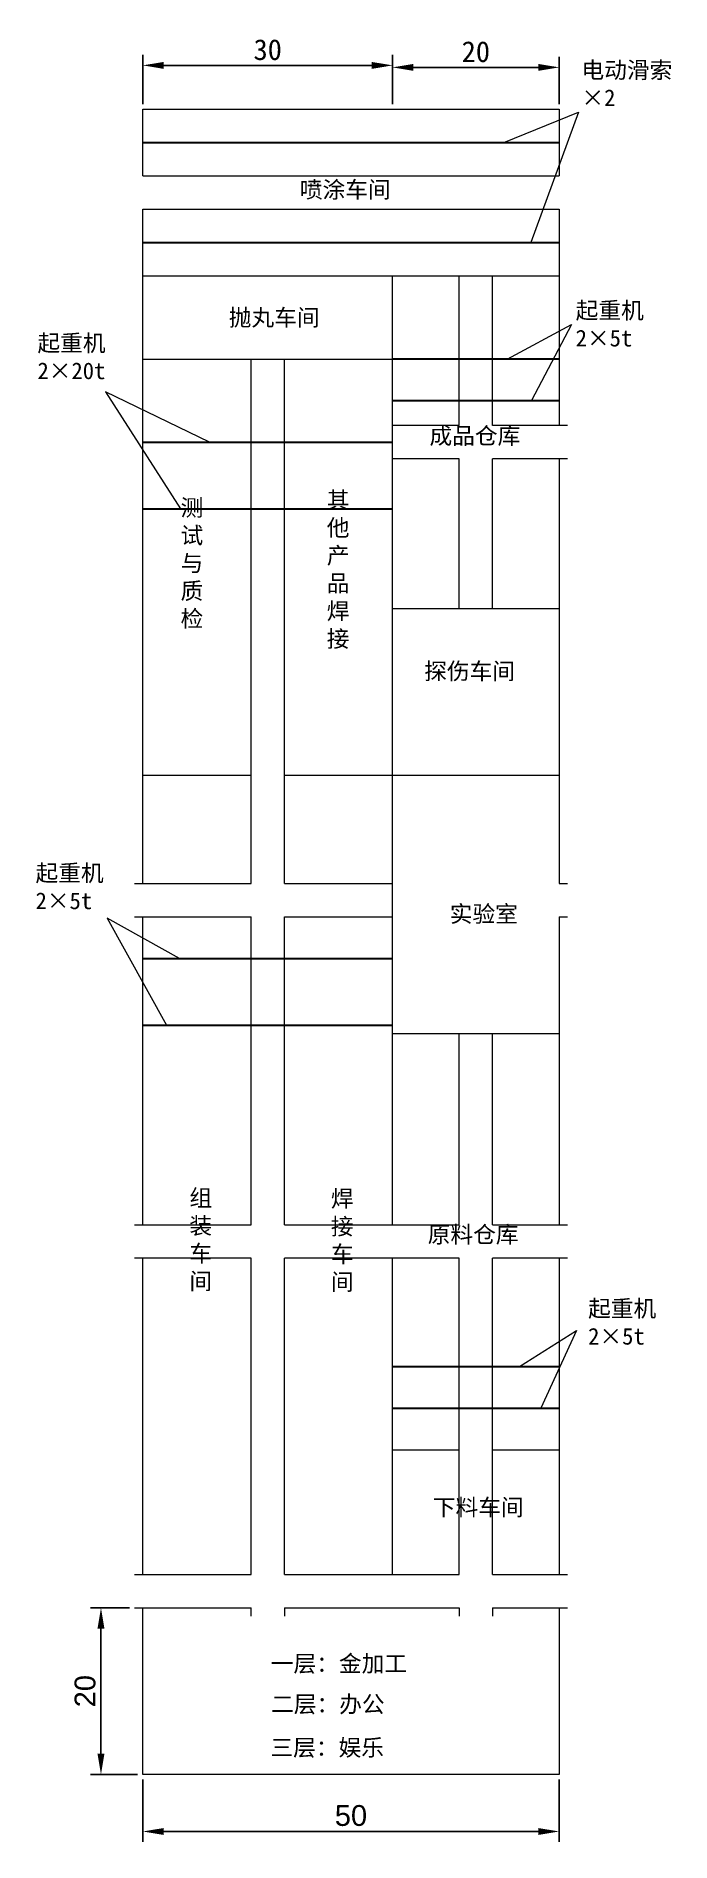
# Model space of a CAD drawing. Header units: millimetres. Extents: x -13 to 63, y -8 to 209.
import ezdxf

# ---------------------------------------------------------------- set-up
doc = ezdxf.new("R2010")
doc.units = ezdxf.units.MM
doc.styles.get("Standard").update_dxf_attribs({"font": 'arial.ttf'})
doc.dimstyles.new('ISO-25', dxfattribs={"dimtxt": 2.5, "dimasz": 2.5, "dimexe": 1.25, "dimexo": 0.625, "dimtad": 1, "dimtxsty": 'Standard', "dimcen": 2.5, "dimadec": 0, "dimazin": 0, "dimtfac": 1, "dimtmove": 0, "dimatfit": 3, "dimfxl": 1, "dimarcsym": 0})

# ---------------------------------------------------------------- blocks, each defined once
blk = doc.blocks.new('*D1')
at = {"color": 0, "lineweight": -2, "transparency": 16777216}
for p, q in [((0, -0.62), (0, -8.1)), ((50, -0.62), (50, -8.1)), ((2.5, -6.85), (47.5, -6.85))]:
    blk.add_line(p, q, dxfattribs=at)
at = {"color": 0, "transparency": 16777216}
for points in [[(2.5, -6.44), (2.5, -7.27), (0, -6.85)], [(47.5, -6.44), (47.5, -7.27), (50, -6.85)]]:
    blk.add_solid(points, dxfattribs=at)
at = {"layer": 'Defpoints', "color": 0, "transparency": 16777216}
for p in [(0, 0), (50, 0), (50, -6.85)]:
    blk.add_point(p, dxfattribs=at)
at = {"color": 0, "lineweight": 13, "transparency": 16777216, "insert": (25, -4.95), "char_height": 2.5, "attachment_point": 5}
blk.add_mtext('50', dxfattribs=at)
blk = doc.blocks.new('*D4')
at = {"color": 0, "lineweight": -2, "transparency": 16777216}
for p, q in [((-1.62, 20), (-6.28, 20)), ((-5.03, 17.5), (-5.03, 2.5)), ((-0.63, 0), (-6.28, 0))]:
    blk.add_line(p, q, dxfattribs=at)
at = {"color": 0, "transparency": 16777216}
for points in [[(-5.45, 17.5), (-4.61, 17.5), (-5.03, 20)], [(-5.45, 2.5), (-4.61, 2.5), (-5.03, 0)]]:
    blk.add_solid(points, dxfattribs=at)
at = {"layer": 'Defpoints', "color": 0, "transparency": 16777216}
for p in [(-1, 20), (0, 0), (-5.03, 0)]:
    blk.add_point(p, dxfattribs=at)
at = {"color": 0, "lineweight": 13, "transparency": 16777216, "insert": (-6.93, 10), "char_height": 2.5, "attachment_point": 5, "rotation": 90}
blk.add_mtext('20', dxfattribs=at)
blk = doc.blocks.new('*D8')
at = {"color": 0, "lineweight": -2, "transparency": 16777216}
for p, q in [((0, 200.62), (0, 206.52)), ((30, 200.62), (30, 206.52)), ((2.5, 205.27), (27.5, 205.27))]:
    blk.add_line(p, q, dxfattribs=at)
at = {"color": 0, "transparency": 16777216}
for points in [[(2.5, 205.68), (2.5, 204.85), (0, 205.27)], [(27.5, 205.68), (27.5, 204.85), (30, 205.27)]]:
    blk.add_solid(points, dxfattribs=at)
at = {"layer": 'Defpoints', "color": 0, "transparency": 16777216}
for p in [(30, 205.27), (0, 200), (30, 200)]:
    blk.add_point(p, dxfattribs=at)
at = {"color": 0, "lineweight": 13, "transparency": 16777216, "insert": (15, 207.14), "char_height": 2.5, "attachment_point": 5}
blk.add_mtext('{\\fSimSun|b0|i0|c134|p2;30}', dxfattribs=at)
blk = doc.blocks.new('*D9')
at = {"color": 0, "lineweight": -2, "transparency": 16777216}
for p, q in [((30, 200.62), (30, 206.28)), ((50, 200.62), (50, 206.28)), ((32.5, 205.03), (47.5, 205.03))]:
    blk.add_line(p, q, dxfattribs=at)
at = {"color": 0, "transparency": 16777216}
for points in [[(32.5, 205.44), (32.5, 204.61), (30, 205.03)], [(47.5, 205.44), (47.5, 204.61), (50, 205.03)]]:
    blk.add_solid(points, dxfattribs=at)
at = {"layer": 'Defpoints', "color": 0, "transparency": 16777216}
for p in [(50, 205.03), (30, 200), (50, 200)]:
    blk.add_point(p, dxfattribs=at)
at = {"color": 0, "lineweight": 13, "transparency": 16777216, "insert": (40, 206.9), "char_height": 2.5, "attachment_point": 5}
blk.add_mtext('{\\fSimSun|b0|i0|c134|p2;20}', dxfattribs=at)

msp = doc.modelspace()

# ---------------------------------------------------------------- linework, layer by layer
at = {"lineweight": 13}
for p, q in [((0, 200), (50, 200)), ((0, 192), (0, 200)), ((43.345, 196), (52.329, 199.651)), ((52.329, 199.651), (46.612, 184)), ((50, 200), (50, 192)), ((0, 192), (50, 192)), ((0, 107), (0, 188)), ((0, 188), (50, 188)), ((50, 188), (50, 182)), ((50, 182), (50, 182)), ((50, 182), (50, 162)), ((0, 180), (50, 180)), ((30, 66), (30, 180)), ((38, 162), (38, 180)), ((42, 162), (42, 180)), ((43.749, 170), (51.474, 174.145)), ((51.474, 174.145), (46.692, 165)), ((0, 170), (30, 170)), ((13, 107), (13, 170)), ((17, 107), (17, 170)), ((8, 160), (-4.5, 166.055)), ((-4.5, 166.055), (4.53, 152)), ((38, 162), (30, 162)), ((51, 162), (42, 162)), ((38, 158), (30, 158)), ((38, 140), (38, 158)), ((42, 140), (42, 158)), ((51, 158), (42, 158)), ((50, 158), (50, 107)), ((50, 140), (30, 140)), ((0, 120), (13, 120)), ((17, 120), (30, 120)), ((30, 120), (50, 120)), ((-1, 107), (13, 107)), ((17, 107), (30, 107)), ((50, 107), (51, 107)), ((4.416, 98), (-4.291, 102.85)), ((-4.291, 102.85), (2.824, 90)), ((-1, 103), (13, 103)), ((0, 66), (0, 103)), ((13, 66), (13, 103)), ((17, 103), (30, 103)), ((17, 66), (17, 103)), ((50, 103), (50, 66)), ((50, 103), (51, 103)), ((30, 89), (50, 89)), ((38, 66), (38, 89)), ((42, 66), (42, 89)), ((-1, 66), (13, 66)), ((17, 66), (38, 66)), ((42, 66), (51, 66)), ((13, 62), (-1, 62)), ((0, 24), (0, 62)), ((13, 24), (13, 62)), ((17, 24), (17, 62)), ((38, 62), (17, 62)), ((30, 24), (30, 62)), ((38, 24), (38, 62)), ((42, 24), (42, 62)), ((51, 62), (42, 62)), ((50, 62), (50, 24)), ((45.242, 49), (52.108, 53.33)), ((52.108, 53.33), (47.8, 44)), ((30, 39), (38, 39)), ((42, 39), (50, 39)), ((-1, 24), (13, 24)), ((17, 24), (38, 24)), ((42, 24), (51, 24)), ((-1, 20), (13, 20)), ((0, 0), (0, 20)), ((13, 19), (13, 20)), ((17, 20), (38, 20)), ((17, 20), (17, 19)), ((38, 20), (38, 19)), ((42, 20), (51, 20)), ((42, 20), (42, 19)), ((50, 20), (50, 0)), ((50, 0), (0, 0))]:
    msp.add_line(p, q, dxfattribs=at)
at = {"lineweight": 30}
for p, q in [((0, 196), (50, 196)), ((0, 184), (50, 184)), ((50, 170), (30, 170)), ((30, 165), (50, 165)), ((0, 160), (30, 160)), ((0, 152), (30, 152)), ((0, 98), (30, 98)), ((0, 90), (30, 90)), ((30, 49), (50, 49)), ((30, 44), (50, 44))]:
    msp.add_line(p, q, dxfattribs=at)

# ---------------------------------------------------------------- texts
at = {"lineweight": 13, "char_height": 2, "attachment_point": 1}
for s, width, heights, insert in [('{\\fKaiTi_GB2312|b0|i0|c134|p49;电动滑索\\P×2}', 12.93858, [9.506], (52.684, 205.713)), ('{\\fKaiTi_GB2312|b0|i0|c134|p49;喷涂车间}', 22.2007, [2.453], (18.853, 191.349)), ('{\\fKaiTi_GB2312|b0|i0|c134|p49;抛丸车间}', 22.2007, [2.453], (10.32, 175.982)), ('{\\fKaiTi_GB2312|b0|i0|c134|p49;起重机\\P2×5t}', 8.99106, [9.642], (51.986, 176.842)), ('{\\fKaiTi_GB2312|b0|i0|c134|p49;起重机\\P2×20t}', 8.99106, [9.642], (-12.661, 172.918)), ('{\\fKaiTi_GB2312|b0|i0|c134|p49;成品仓库}', 22.2007, [2.453], (34.432, 161.787)), ('{\\fKaiTi_GB2312|b0|i0|c134|p49;其他产品焊接}', 3.59014, [0], (22.094, 154.071)), ('{\\fKaiTi_GB2312|b0|i0|c134|p49;测试与质检}', 3.68339, [22.006], (4.53, 153.154)), ('{\\fKaiTi_GB2312|b0|i0|c134|p49;探伤车间}', 22.2007, [2.453], (33.795, 133.514)), ('{\\fKaiTi_GB2312|b0|i0|c134|p49;起重机\\P2×5t}', 8.99106, [9.642], (-12.89, 109.263)), ('{\\fKaiTi_GB2312|b0|i0|c134|p49;实验室}', 22.2007, [2.453], (36.869, 104.355)), ('{\\fKaiTi_GB2312|b0|i0|c134|p49;组装\\P车间}', 3.59014, [0], (5.592, 70.25)), ('{\\fKaiTi_GB2312|b0|i0|c134|p49;焊接车间}', 3.05699, [14.635], (22.588, 70.162)), ('{\\fKaiTi_GB2312|b0|i0|c134|p49;原料仓库}', 22.2007, [2.453], (34.219, 65.854)), ('{\\fKaiTi_GB2312|b0|i0|c134|p49;起重机\\P2×5t}', 8.99106, [9.642], (53.485, 56.959)), ('{\\fKaiTi_GB2312|b0|i0|c134|p49;下料车间}', 22.2007, [2.453], (34.825, 33.083)), ('{\\fKaiTi_GB2312|b0|i0|c134|p49;一层：金加工}', 22.2007, [2.453], (15.371, 14.314)), ('{\\fKaiTi_GB2312|b0|i0|c134|p49;二层：办公}', 22.2007, [2.453], (15.403, 9.441)), ('{\\fKaiTi_GB2312|b0|i0|c134|p49;三层：娱乐}', 22.2007, [2.453], (15.322, 4.231))]:
    msp.add_mtext_dynamic_manual_height_columns(s, width=width, gutter_width=12.5, heights=heights, dxfattribs=dict(at, insert=insert))

# ---------------------------------------------------------------- dimensions: what is measured, and where the dimension line sits
at = {"lineweight": 13}
for base, p1, p2, text, picture, middle in [((30, 205.268), (0, 200), (30, 200), '{\\fSimSun|b0|i0|c134|p2;30}', '*D8', (15, 207.143)), ((50, 205.027), (30, 200), (50, 200), '{\\fSimSun|b0|i0|c134|p2;20}', '*D9', (40, 206.902))]:
    dim = msp.add_linear_dim(base=base, p1=p1, p2=p2, text=text, dimstyle='ISO-25', dxfattribs=at)
    dim.commit()
    dim.dimension.update_dxf_attribs({"geometry": picture, "text_midpoint": middle})
dim = msp.add_linear_dim(base=(-5.03, 0), p1=(-1, 20), p2=(0, 0), angle=90, dimstyle='ISO-25', dxfattribs=at)
dim.commit()
dim.dimension.update_dxf_attribs({"geometry": '*D4', "text_midpoint": (-6.931, 10)})
dim = msp.add_linear_dim(base=(50, -6.852), p1=(0, 0), p2=(50, 0), dimstyle='ISO-25', dxfattribs=at)
dim.commit()
dim.dimension.update_dxf_attribs({"geometry": '*D1', "text_midpoint": (25, -4.951)})

doc.saveas('drawing.dxf')
